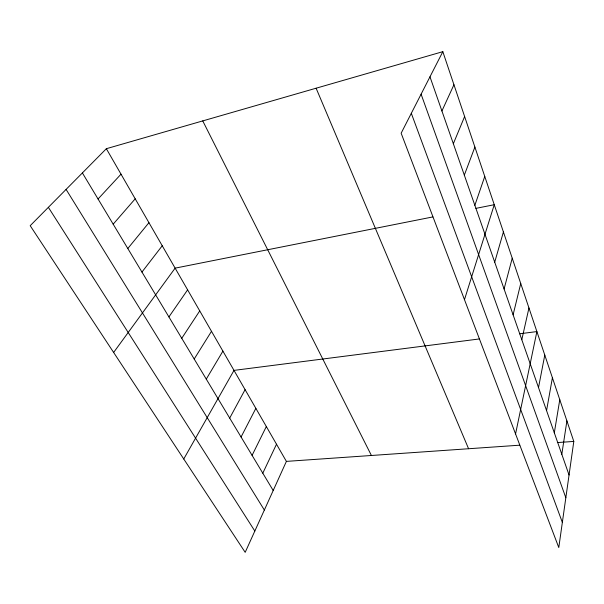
<?xml version="1.0" encoding="UTF-8"?>
<svg xmlns="http://www.w3.org/2000/svg" width="604" height="604" viewBox="0 0 604 604"><rect width="100%" height="100%" fill="white"/><g stroke="black" fill="none" stroke-linecap="round" stroke-linejoin="round"><path stroke-width="0.91" d="M442.83 51.665L573.8 441.426L558.791 547.556L401.147 133.205L442.83 51.665L106.349 148.705L30.2 225.7L245.186 552.335L286.394 461.388L106.349 148.705M561.811 454.268L566.907 420.905M554.313 432.819L559.78 399.697M546.56 410.599L552.403 377.764M538.519 387.587L544.778 355.069M515.559 433.929L536.888 331.581L519.531 333.801M521.803 339.72L528.953 307.972M513.106 314.82L520.739 283.525M504.083 288.984L512.23 258.202M494.714 262.159L503.411 231.951M464.476 299.667L494.253 204.711L475.899 208.365M474.857 205.3L484.755 176.436M464.325 175.137L474.887 147.066M453.347 143.722L464.619 116.527M441.917 110.97L453.944 84.756M262.8 473.189L276.504 444.212M252.087 455.363L266.326 426.545M241.064 437.009L255.862 408.364M229.701 418.104L245.088 389.656M183.752 458.995L233.997 370.388L479.312 338.957M206.274 379.116L222.906 351.135M194.201 359.018L211.498 331.309M181.751 338.3L199.735 310.894M168.909 316.919L187.618 289.844M113.635 352.457L175.122 268.146L432.864 216.919M141.955 272.064L162.234 245.768M127.806 248.516L148.939 222.665M113.182 224.175L135.205 198.814M98.052 198.995L121.019 174.178M286.394 461.388L519.734 445.186M557.356 442.573L573.8 441.426M48.373 207.331L254.828 531.052M66.093 189.414L264.348 510.048M82.393 172.933L273.204 490.508M202.755 120.906L371.407 455.484M316.111 88.214L468.583 448.734M411.316 113.31L562.347 522.392M421.101 94.179L565.835 497.756M429.98 76.806L569.051 475.008"/></g></svg>
